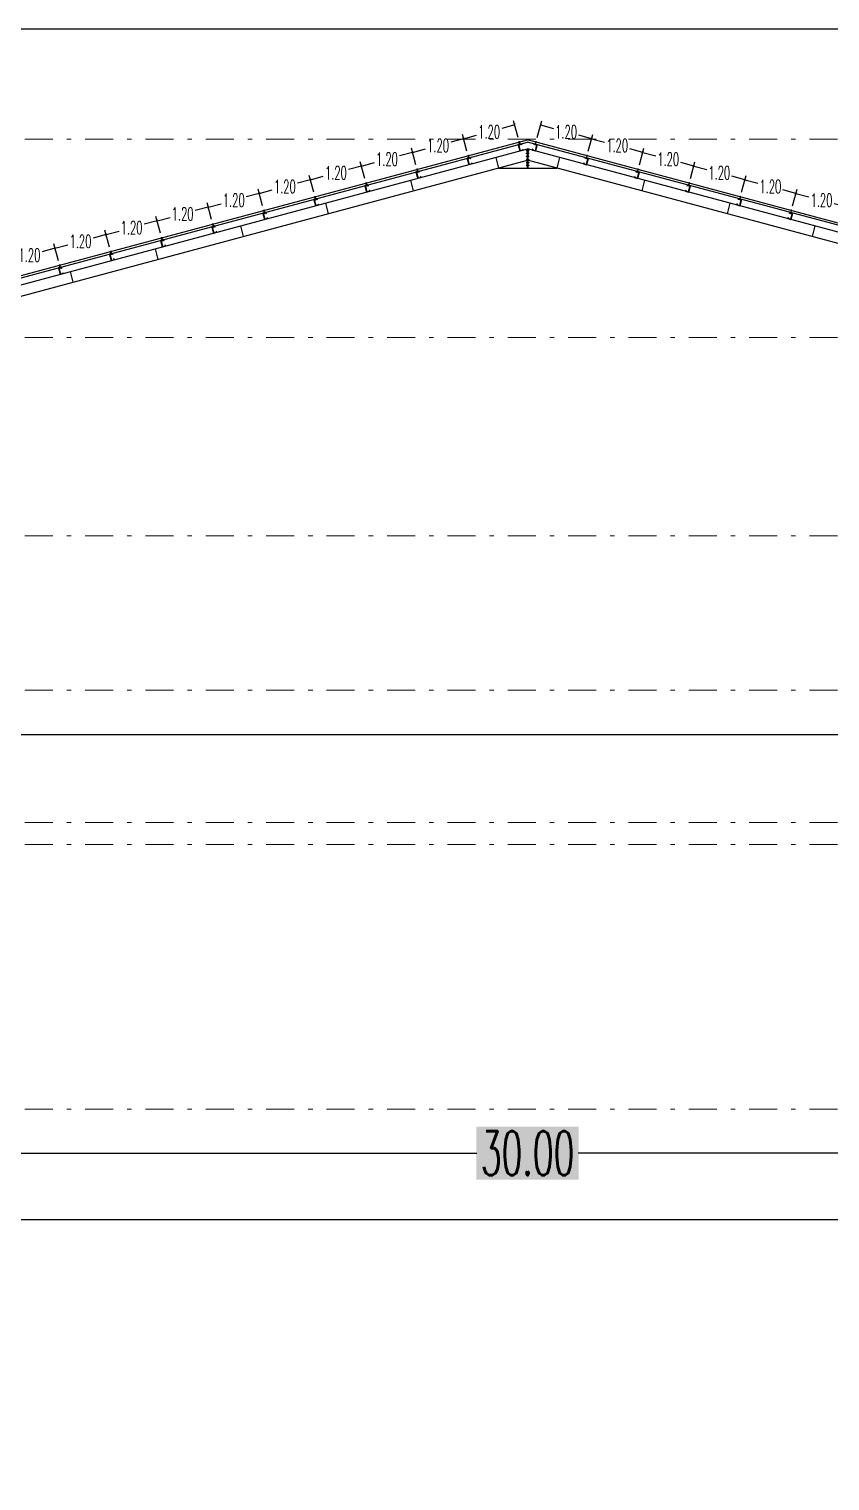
# Model space of a CAD drawing. Header units: millimetres. Extents: x 2175 to 3376, y 1504 to 1740.
# Drawn here: x 3005.94 to 3024.11, y 1648.24 to 1681.17 of the extents above; entities that cross this region are included whole.
import ezdxf

# ---------------------------------------------------------------- set-up
doc = ezdxf.new("R2010")
doc.units = ezdxf.units.MM
doc.linetypes.add('DASHDOT2', pattern=[12.7, 6.35, -3.175, 0, -3.175])
doc.linetypes.add('DASHED', pattern=[19.05, 12.7, -6.35])
for name, color, linetype in [('A', 7, 'Continuous'), ('GR', 7, 'Continuous'), ('KOP TEKS', 1, 'Continuous'), ('TEXT', 7, 'Continuous')]:
    doc.layers.add(name, color=color, linetype=linetype)
doc.layers.add('Garis Dim', color=131, linetype='DASHED', lineweight=9)
doc.layers.add('TANGGA', color=223, linetype='Continuous', lineweight=9)
doc.styles.add('-DIM2', font='simplex.shx', dxfattribs={"width": 0.55})
doc.dimstyles.new('DIMENSI POTONGAN', dxfattribs={"dimtxt": 0.3, "dimasz": 0.05, "dimexe": 0.1, "dimexo": 0.1, "dimgap": 0.05, "dimtad": 0, "dimtih": 1, "dimtoh": 1, "dimrnd": 0.0025, "dimzin": 0, "dimdsep": 46, "dimtxsty": '-DIM2', "dimblk": 'ARCHTICK', "dimcen": 0.1, "dimclrd": 1, "dimclre": 1, "dimclrt": 2, "dimadec": 0, "dimazin": 0, "dimtfac": 1, "dimtofl": 0, "dimtmove": 0, "dimatfit": 3, "dimldrblk": 'ARCHTICK', "dimfxl": 0.18, "dimtolj": 1, "dimtzin": 0, "dimarcsym": 0})
doc.dimstyles.new('DIMENSI WARNA 2.1', dxfattribs={"dimtxt": 1, "dimasz": 0.5, "dimexe": 0.1, "dimexo": 0.1, "dimgap": 0.05, "dimtad": 0, "dimtih": 1, "dimtoh": 1, "dimrnd": 0.0025, "dimzin": 0, "dimdsep": 46, "dimtxsty": '-DIM2', "dimblk": 'ARCHTICK', "dimcen": 0.1, "dimclrd": 1, "dimclre": 1, "dimclrt": 256, "dimadec": 0, "dimazin": 0, "dimtfac": 1, "dimtofl": 0, "dimtmove": 0, "dimatfit": 3, "dimldrblk": 'ARCHTICK', "dimfxl": 0.18, "dimtfill": 2, "dimtfillclr": 256, "dimtolj": 1, "dimtzin": 0, "dimarcsym": 0})

# ---------------------------------------------------------------- blocks, each defined once
blk = doc.blocks.new('_ArchTick')
at = {"color": 0, "linetype": 'ByBlock', "const_width": 0.15}
blk.add_lwpolyline([(-0.5, -0.5), (0.5, 0.5)], dxfattribs=at)
blk = doc.blocks.new('*D956')
at = {"layer": 'Defpoints', "color": 0, "transparency": 16777216}
for p in [(3002.251, 1656.675), (3032.251, 1656.675), (3032.251, 1655.675)]:
    blk.add_point(p, dxfattribs=at)
at = {"layer": 'GR', "color": 1, "lineweight": -2, "transparency": 16777216}
for p, q in [((3002.251, 1656.575), (3002.251, 1655.575)), ((3032.251, 1656.575), (3032.251, 1655.575)), ((3002.251, 1655.675), (3016.101, 1655.675)), ((3032.251, 1655.675), (3018.401, 1655.675))]:
    blk.add_line(p, q, dxfattribs=at)
at = {"layer": 'GR', "color": 1, "lineweight": -2, "transparency": 16777216, "xscale": 0.5, "yscale": 0.5, "zscale": 0.5, "rotation": 180}
blk.add_blockref('_ArchTick', (3002.251, 1655.675), dxfattribs=at)
at = {"layer": 'GR', "color": 1, "lineweight": -2, "transparency": 16777216, "xscale": 0.5, "yscale": 0.5, "zscale": 0.5}
blk.add_blockref('_ArchTick', (3032.251, 1655.675), dxfattribs=at)
at = {"layer": 'GR', "color": 240, "transparency": 16777216, "insert": (3017.251, 1655.675), "char_height": 1, "attachment_point": 5, "style": '-DIM2', "bg_fill": 1, "box_fill_scale": 1.1, "bg_fill_color": 256, "bg_fill_true_color": 16180224, "bg_fill_transparency": 0}
blk.add_mtext('\\A1;30.00', dxfattribs=at)
blk = doc.blocks.new('*D1263')
at = {"layer": 'Defpoints', "color": 0, "transparency": 16777216}
for p in [(3017.443, 1678.616), (3018.704, 1678.685), (3018.602, 1678.306)]:
    blk.add_point(p, dxfattribs=at)
at = {"layer": 'TANGGA', "color": 1, "lineweight": -2, "transparency": 16777216}
for p, q in [((3017.469, 1678.713), (3017.57, 1679.092)), ((3017.544, 1678.996), (3017.838, 1678.917)), ((3018.704, 1678.685), (3018.41, 1678.764)), ((3018.628, 1678.402), (3018.729, 1678.782))]:
    blk.add_line(p, q, dxfattribs=at)
at = {"layer": 'TANGGA', "color": 1, "lineweight": -2, "transparency": 16777216, "xscale": 0.05, "yscale": 0.05, "zscale": 0.05}
for p, rotation in [((3017.544, 1678.996), 164.9999999999756), ((3018.704, 1678.685), 344.9999999999756)]:
    blk.add_blockref('_ArchTick', p, dxfattribs=dict(at, rotation=rotation))
at = {"layer": 'TANGGA', "color": 2, "transparency": 16777216, "insert": (3018.124, 1678.84), "char_height": 0.3, "attachment_point": 5, "style": '-DIM2'}
blk.add_mtext('\\A1;1.20', dxfattribs=at)
blk = doc.blocks.new('*D959')
at = {"layer": 'Defpoints', "color": 0, "transparency": 16777216}
for p in [(3019.863, 1678.375), (3018.602, 1678.306), (3019.761, 1677.995)]:
    blk.add_point(p, dxfattribs=at)
at = {"layer": 'TANGGA', "color": 1, "lineweight": -2, "transparency": 16777216}
for p, q in [((3018.628, 1678.402), (3018.729, 1678.782)), ((3018.704, 1678.685), (3018.997, 1678.606)), ((3019.863, 1678.375), (3019.569, 1678.453)), ((3019.787, 1678.092), (3019.889, 1678.471))]:
    blk.add_line(p, q, dxfattribs=at)
at = {"layer": 'TANGGA', "color": 1, "lineweight": -2, "transparency": 16777216, "xscale": 0.05, "yscale": 0.05, "zscale": 0.05}
for p, rotation in [((3018.704, 1678.685), 164.9999999999965), ((3019.863, 1678.375), 344.9999999999965)]:
    blk.add_blockref('_ArchTick', p, dxfattribs=dict(at, rotation=rotation))
at = {"layer": 'TANGGA', "color": 2, "transparency": 16777216, "insert": (3019.283, 1678.53), "char_height": 0.3, "attachment_point": 5, "style": '-DIM2'}
blk.add_mtext('\\A1;1.20', dxfattribs=at)
blk = doc.blocks.new('*D960')
at = {"layer": 'Defpoints', "color": 0, "transparency": 16777216}
for p in [(3021.022, 1678.064), (3019.761, 1677.995), (3020.92, 1677.684)]:
    blk.add_point(p, dxfattribs=at)
at = {"layer": 'TANGGA', "color": 1, "lineweight": -2, "transparency": 16777216}
for p, q in [((3019.787, 1678.092), (3019.889, 1678.471)), ((3019.863, 1678.375), (3020.157, 1678.296)), ((3021.022, 1678.064), (3020.728, 1678.143)), ((3020.946, 1677.781), (3021.048, 1678.161))]:
    blk.add_line(p, q, dxfattribs=at)
at = {"layer": 'TANGGA', "color": 1, "lineweight": -2, "transparency": 16777216, "xscale": 0.05, "yscale": 0.05, "zscale": 0.05}
for p, rotation in [((3019.863, 1678.375), 164.9999999999965), ((3021.022, 1678.064), 344.9999999999965)]:
    blk.add_blockref('_ArchTick', p, dxfattribs=dict(at, rotation=rotation))
at = {"layer": 'TANGGA', "color": 2, "transparency": 16777216, "insert": (3020.442, 1678.219), "char_height": 0.3, "attachment_point": 5, "style": '-DIM2'}
blk.add_mtext('\\A1;1.20', dxfattribs=at)
blk = doc.blocks.new('*D961')
at = {"layer": 'Defpoints', "color": 0, "transparency": 16777216}
for p in [(3022.181, 1677.753), (3020.92, 1677.684), (3022.079, 1677.374)]:
    blk.add_point(p, dxfattribs=at)
at = {"layer": 'TANGGA', "color": 1, "lineweight": -2, "transparency": 16777216}
for p, q in [((3020.946, 1677.781), (3021.048, 1678.161)), ((3021.022, 1678.064), (3021.316, 1677.985)), ((3022.181, 1677.753), (3021.887, 1677.832)), ((3022.105, 1677.47), (3022.207, 1677.85))]:
    blk.add_line(p, q, dxfattribs=at)
at = {"layer": 'TANGGA', "color": 1, "lineweight": -2, "transparency": 16777216, "xscale": 0.05, "yscale": 0.05, "zscale": 0.05}
for p, rotation in [((3021.022, 1678.064), 164.9999999999756), ((3022.181, 1677.753), 344.9999999999756)]:
    blk.add_blockref('_ArchTick', p, dxfattribs=dict(at, rotation=rotation))
at = {"layer": 'TANGGA', "color": 2, "transparency": 16777216, "insert": (3021.601, 1677.909), "char_height": 0.3, "attachment_point": 5, "style": '-DIM2'}
blk.add_mtext('\\A1;1.20', dxfattribs=at)
blk = doc.blocks.new('*D962')
at = {"layer": 'Defpoints', "color": 0, "transparency": 16777216}
for p in [(3022.079, 1677.374), (3023.34, 1677.443), (3023.238, 1677.063)]:
    blk.add_point(p, dxfattribs=at)
at = {"layer": 'TANGGA', "color": 1, "lineweight": -2, "transparency": 16777216}
for p, q in [((3022.105, 1677.47), (3022.207, 1677.85)), ((3022.181, 1677.753), (3022.475, 1677.675)), ((3023.34, 1677.443), (3023.046, 1677.522)), ((3023.264, 1677.16), (3023.366, 1677.539))]:
    blk.add_line(p, q, dxfattribs=at)
at = {"layer": 'TANGGA', "color": 1, "lineweight": -2, "transparency": 16777216, "xscale": 0.05, "yscale": 0.05, "zscale": 0.05}
for p, rotation in [((3022.181, 1677.753), 164.9999999999965), ((3023.34, 1677.443), 344.9999999999965)]:
    blk.add_blockref('_ArchTick', p, dxfattribs=dict(at, rotation=rotation))
at = {"layer": 'TANGGA', "color": 2, "transparency": 16777216, "insert": (3022.76, 1677.598), "char_height": 0.3, "attachment_point": 5, "style": '-DIM2'}
blk.add_mtext('\\A1;1.20', dxfattribs=at)
blk = doc.blocks.new('*D963')
at = {"layer": 'Defpoints', "color": 0, "transparency": 16777216}
for p in [(3023.238, 1677.063), (3024.499, 1677.132), (3024.397, 1676.753)]:
    blk.add_point(p, dxfattribs=at)
at = {"layer": 'TANGGA', "color": 1, "lineweight": -2, "transparency": 16777216}
for p, q in [((3023.264, 1677.16), (3023.366, 1677.539)), ((3023.34, 1677.443), (3023.634, 1677.364)), ((3024.499, 1677.132), (3024.205, 1677.211)), ((3024.423, 1676.849), (3024.525, 1677.229))]:
    blk.add_line(p, q, dxfattribs=at)
at = {"layer": 'TANGGA', "color": 1, "lineweight": -2, "transparency": 16777216, "xscale": 0.05, "yscale": 0.05, "zscale": 0.05}
for p, rotation in [((3023.34, 1677.443), 164.9999999999965), ((3024.499, 1677.132), 344.9999999999965)]:
    blk.add_blockref('_ArchTick', p, dxfattribs=dict(at, rotation=rotation))
at = {"layer": 'TANGGA', "color": 2, "transparency": 16777216, "insert": (3023.92, 1677.288), "char_height": 0.3, "attachment_point": 5, "style": '-DIM2'}
blk.add_mtext('\\A1;1.20', dxfattribs=at)
blk = doc.blocks.new('*D982')
at = {"layer": 'Defpoints', "color": 0, "transparency": 16777216}
for p in [(3015.799, 1678.685), (3017.059, 1678.616), (3015.9, 1678.306)]:
    blk.add_point(p, dxfattribs=at)
at = {"layer": 'TANGGA', "color": 1, "lineweight": -2, "transparency": 16777216}
for p, q in [((3017.034, 1678.713), (3016.932, 1679.092)), ((3015.874, 1678.402), (3015.773, 1678.782)), ((3015.799, 1678.685), (3016.092, 1678.764)), ((3016.958, 1678.996), (3016.664, 1678.917))]:
    blk.add_line(p, q, dxfattribs=at)
at = {"layer": 'TANGGA', "color": 1, "lineweight": -2, "transparency": 16777216, "xscale": 0.05, "yscale": 0.05, "zscale": 0.05}
for p, rotation in [((3016.958, 1678.996), 15.00000000002441), ((3015.799, 1678.685), 195.0000000000244)]:
    blk.add_blockref('_ArchTick', p, dxfattribs=dict(at, rotation=rotation))
at = {"layer": 'TANGGA', "color": 2, "transparency": 16777216, "insert": (3016.378, 1678.84), "char_height": 0.3, "attachment_point": 5, "style": '-DIM2'}
blk.add_mtext('\\A1;1.20', dxfattribs=at)
blk = doc.blocks.new('*D983')
at = {"layer": 'Defpoints', "color": 0, "transparency": 16777216}
for p in [(3014.639, 1678.375), (3015.9, 1678.306), (3014.741, 1677.995)]:
    blk.add_point(p, dxfattribs=at)
at = {"layer": 'TANGGA', "color": 1, "lineweight": -2, "transparency": 16777216}
for p, q in [((3015.874, 1678.402), (3015.773, 1678.782)), ((3014.715, 1678.092), (3014.614, 1678.471)), ((3014.639, 1678.375), (3014.933, 1678.453)), ((3015.799, 1678.685), (3015.505, 1678.606))]:
    blk.add_line(p, q, dxfattribs=at)
at = {"layer": 'TANGGA', "color": 1, "lineweight": -2, "transparency": 16777216, "xscale": 0.05, "yscale": 0.05, "zscale": 0.05}
for p, rotation in [((3015.799, 1678.685), 15.00000000000346), ((3014.639, 1678.375), 195.0000000000034)]:
    blk.add_blockref('_ArchTick', p, dxfattribs=dict(at, rotation=rotation))
at = {"layer": 'TANGGA', "color": 2, "transparency": 16777216, "insert": (3015.219, 1678.53), "char_height": 0.3, "attachment_point": 5, "style": '-DIM2'}
blk.add_mtext('\\A1;1.20', dxfattribs=at)
blk = doc.blocks.new('*D984')
at = {"layer": 'Defpoints', "color": 0, "transparency": 16777216}
for p in [(3013.48, 1678.064), (3014.741, 1677.995), (3013.582, 1677.684)]:
    blk.add_point(p, dxfattribs=at)
at = {"layer": 'TANGGA', "color": 1, "lineweight": -2, "transparency": 16777216}
for p, q in [((3014.639, 1678.375), (3014.346, 1678.296)), ((3014.715, 1678.092), (3014.614, 1678.471)), ((3013.556, 1677.781), (3013.454, 1678.161)), ((3013.48, 1678.064), (3013.774, 1678.143))]:
    blk.add_line(p, q, dxfattribs=at)
at = {"layer": 'TANGGA', "color": 1, "lineweight": -2, "transparency": 16777216, "xscale": 0.05, "yscale": 0.05, "zscale": 0.05}
for p, rotation in [((3014.639, 1678.375), 15.00000000000346), ((3013.48, 1678.064), 195.0000000000034)]:
    blk.add_blockref('_ArchTick', p, dxfattribs=dict(at, rotation=rotation))
at = {"layer": 'TANGGA', "color": 2, "transparency": 16777216, "insert": (3014.06, 1678.219), "char_height": 0.3, "attachment_point": 5, "style": '-DIM2'}
blk.add_mtext('\\A1;1.20', dxfattribs=at)
blk = doc.blocks.new('*D985')
at = {"layer": 'Defpoints', "color": 0, "transparency": 16777216}
for p in [(3012.321, 1677.753), (3012.423, 1677.374), (3013.582, 1677.684)]:
    blk.add_point(p, dxfattribs=at)
at = {"layer": 'TANGGA', "color": 1, "lineweight": -2, "transparency": 16777216}
for p, q in [((3013.48, 1678.064), (3013.187, 1677.985)), ((3013.556, 1677.781), (3013.454, 1678.161)), ((3012.397, 1677.47), (3012.295, 1677.85)), ((3012.321, 1677.753), (3012.615, 1677.832))]:
    blk.add_line(p, q, dxfattribs=at)
at = {"layer": 'TANGGA', "color": 1, "lineweight": -2, "transparency": 16777216, "xscale": 0.05, "yscale": 0.05, "zscale": 0.05}
for p, rotation in [((3013.48, 1678.064), 15.00000000002441), ((3012.321, 1677.753), 195.0000000000244)]:
    blk.add_blockref('_ArchTick', p, dxfattribs=dict(at, rotation=rotation))
at = {"layer": 'TANGGA', "color": 2, "transparency": 16777216, "insert": (3012.901, 1677.909), "char_height": 0.3, "attachment_point": 5, "style": '-DIM2'}
blk.add_mtext('\\A1;1.20', dxfattribs=at)
blk = doc.blocks.new('*D986')
at = {"layer": 'Defpoints', "color": 0, "transparency": 16777216}
for p in [(3011.162, 1677.443), (3012.423, 1677.374), (3011.264, 1677.063)]:
    blk.add_point(p, dxfattribs=at)
at = {"layer": 'TANGGA', "color": 1, "lineweight": -2, "transparency": 16777216}
for p, q in [((3012.321, 1677.753), (3012.027, 1677.675)), ((3012.397, 1677.47), (3012.295, 1677.85)), ((3011.238, 1677.16), (3011.136, 1677.539)), ((3011.162, 1677.443), (3011.456, 1677.522))]:
    blk.add_line(p, q, dxfattribs=at)
at = {"layer": 'TANGGA', "color": 1, "lineweight": -2, "transparency": 16777216, "xscale": 0.05, "yscale": 0.05, "zscale": 0.05}
for p, rotation in [((3012.321, 1677.753), 15.00000000000346), ((3011.162, 1677.443), 195.0000000000034)]:
    blk.add_blockref('_ArchTick', p, dxfattribs=dict(at, rotation=rotation))
at = {"layer": 'TANGGA', "color": 2, "transparency": 16777216, "insert": (3011.742, 1677.598), "char_height": 0.3, "attachment_point": 5, "style": '-DIM2'}
blk.add_mtext('\\A1;1.20', dxfattribs=at)
blk = doc.blocks.new('*D987')
at = {"layer": 'Defpoints', "color": 0, "transparency": 16777216}
for p in [(3010.003, 1677.132), (3011.264, 1677.063), (3010.105, 1676.753)]:
    blk.add_point(p, dxfattribs=at)
at = {"layer": 'TANGGA', "color": 1, "lineweight": -2, "transparency": 16777216}
for p, q in [((3011.162, 1677.443), (3010.868, 1677.364)), ((3011.238, 1677.16), (3011.136, 1677.539)), ((3010.079, 1676.849), (3009.977, 1677.229)), ((3010.003, 1677.132), (3010.297, 1677.211))]:
    blk.add_line(p, q, dxfattribs=at)
at = {"layer": 'TANGGA', "color": 1, "lineweight": -2, "transparency": 16777216, "xscale": 0.05, "yscale": 0.05, "zscale": 0.05}
for p, rotation in [((3011.162, 1677.443), 15.00000000000346), ((3010.003, 1677.132), 195.0000000000034)]:
    blk.add_blockref('_ArchTick', p, dxfattribs=dict(at, rotation=rotation))
at = {"layer": 'TANGGA', "color": 2, "transparency": 16777216, "insert": (3010.583, 1677.288), "char_height": 0.3, "attachment_point": 5, "style": '-DIM2'}
blk.add_mtext('\\A1;1.20', dxfattribs=at)
blk = doc.blocks.new('*D988')
at = {"layer": 'Defpoints', "color": 0, "transparency": 16777216}
for p in [(3008.844, 1676.822), (3010.105, 1676.753), (3008.946, 1676.442)]:
    blk.add_point(p, dxfattribs=at)
at = {"layer": 'TANGGA', "color": 1, "lineweight": -2, "transparency": 16777216}
for p, q in [((3010.003, 1677.132), (3009.709, 1677.054)), ((3010.079, 1676.849), (3009.977, 1677.229)), ((3008.92, 1676.539), (3008.818, 1676.918)), ((3008.844, 1676.822), (3009.138, 1676.9))]:
    blk.add_line(p, q, dxfattribs=at)
at = {"layer": 'TANGGA', "color": 1, "lineweight": -2, "transparency": 16777216, "xscale": 0.05, "yscale": 0.05, "zscale": 0.05}
for p, rotation in [((3010.003, 1677.132), 15.00000000000346), ((3008.844, 1676.822), 195.0000000000034)]:
    blk.add_blockref('_ArchTick', p, dxfattribs=dict(at, rotation=rotation))
at = {"layer": 'TANGGA', "color": 2, "transparency": 16777216, "insert": (3009.423, 1676.977), "char_height": 0.3, "attachment_point": 5, "style": '-DIM2'}
blk.add_mtext('\\A1;1.20', dxfattribs=at)
blk = doc.blocks.new('*D989')
at = {"layer": 'Defpoints', "color": 0, "transparency": 16777216}
for p in [(3007.685, 1676.511), (3008.946, 1676.442), (3007.787, 1676.132)]:
    blk.add_point(p, dxfattribs=at)
at = {"layer": 'TANGGA', "color": 1, "lineweight": -2, "transparency": 16777216}
for p, q in [((3008.844, 1676.822), (3008.55, 1676.743)), ((3008.92, 1676.539), (3008.818, 1676.918)), ((3007.761, 1676.228), (3007.659, 1676.608)), ((3007.685, 1676.511), (3007.979, 1676.59))]:
    blk.add_line(p, q, dxfattribs=at)
at = {"layer": 'TANGGA', "color": 1, "lineweight": -2, "transparency": 16777216, "xscale": 0.05, "yscale": 0.05, "zscale": 0.05}
for p, rotation in [((3008.844, 1676.822), 15.00000000002441), ((3007.685, 1676.511), 195.0000000000244)]:
    blk.add_blockref('_ArchTick', p, dxfattribs=dict(at, rotation=rotation))
at = {"layer": 'TANGGA', "color": 2, "transparency": 16777216, "insert": (3008.264, 1676.666), "char_height": 0.3, "attachment_point": 5, "style": '-DIM2'}
blk.add_mtext('\\A1;1.20', dxfattribs=at)
blk = doc.blocks.new('*D990')
at = {"layer": 'Defpoints', "color": 0, "transparency": 16777216}
for p in [(3006.526, 1676.201), (3007.787, 1676.132), (3006.627, 1675.821)]:
    blk.add_point(p, dxfattribs=at)
at = {"layer": 'TANGGA', "color": 1, "lineweight": -2, "transparency": 16777216}
for p, q in [((3007.685, 1676.511), (3007.391, 1676.432)), ((3007.761, 1676.228), (3007.659, 1676.608)), ((3006.602, 1675.918), (3006.5, 1676.297)), ((3006.526, 1676.201), (3006.82, 1676.279))]:
    blk.add_line(p, q, dxfattribs=at)
at = {"layer": 'TANGGA', "color": 1, "lineweight": -2, "transparency": 16777216, "xscale": 0.05, "yscale": 0.05, "zscale": 0.05}
for p, rotation in [((3007.685, 1676.511), 15.00000000000346), ((3006.526, 1676.201), 195.0000000000034)]:
    blk.add_blockref('_ArchTick', p, dxfattribs=dict(at, rotation=rotation))
at = {"layer": 'TANGGA', "color": 2, "transparency": 16777216, "insert": (3007.105, 1676.356), "char_height": 0.3, "attachment_point": 5, "style": '-DIM2'}
blk.add_mtext('\\A1;1.20', dxfattribs=at)
blk = doc.blocks.new('*D991')
at = {"layer": 'Defpoints', "color": 0, "transparency": 16777216}
for p in [(3005.367, 1675.89), (3006.627, 1675.821), (3005.468, 1675.51)]:
    blk.add_point(p, dxfattribs=at)
at = {"layer": 'TANGGA', "color": 1, "lineweight": -2, "transparency": 16777216}
for p, q in [((3006.526, 1676.201), (3006.232, 1676.122)), ((3006.602, 1675.918), (3006.5, 1676.297)), ((3005.442, 1675.607), (3005.341, 1675.987)), ((3005.367, 1675.89), (3005.66, 1675.969))]:
    blk.add_line(p, q, dxfattribs=at)
at = {"layer": 'TANGGA', "color": 1, "lineweight": -2, "transparency": 16777216, "xscale": 0.05, "yscale": 0.05, "zscale": 0.05}
for p, rotation in [((3006.526, 1676.201), 15.00000000000346), ((3005.367, 1675.89), 195.0000000000034)]:
    blk.add_blockref('_ArchTick', p, dxfattribs=dict(at, rotation=rotation))
at = {"layer": 'TANGGA', "color": 2, "transparency": 16777216, "insert": (3005.946, 1676.045), "char_height": 0.3, "attachment_point": 5, "style": '-DIM2'}
blk.add_mtext('\\A1;1.20', dxfattribs=at)
blk = doc.blocks.new('*D958')
at = {"layer": 'Defpoints', "color": 0, "transparency": 16777216}
for p in [(3002.251, 1655.675), (3062.251, 1655.675), (3062.251, 1654.175)]:
    blk.add_point(p, dxfattribs=at)
at = {"layer": 'GR', "color": 1, "lineweight": -2, "transparency": 16777216}
for p, q in [((3002.251, 1655.575), (3002.251, 1654.075)), ((3062.251, 1655.575), (3062.251, 1654.075)), ((3002.251, 1654.175), (3031.101, 1654.175)), ((3062.251, 1654.175), (3033.401, 1654.175))]:
    blk.add_line(p, q, dxfattribs=at)
at = {"layer": 'GR', "color": 1, "lineweight": -2, "transparency": 16777216, "xscale": 0.5, "yscale": 0.5, "zscale": 0.5, "rotation": 180}
blk.add_blockref('_ArchTick', (3002.251, 1654.175), dxfattribs=at)
at = {"layer": 'GR', "color": 1, "lineweight": -2, "transparency": 16777216, "xscale": 0.5, "yscale": 0.5, "zscale": 0.5}
blk.add_blockref('_ArchTick', (3062.251, 1654.175), dxfattribs=at)
at = {"layer": 'GR', "color": 240, "transparency": 16777216, "insert": (3032.251, 1654.175), "char_height": 1, "attachment_point": 5, "style": '-DIM2', "bg_fill": 1, "box_fill_scale": 1.1, "bg_fill_color": 256, "bg_fill_true_color": 16180224, "bg_fill_transparency": 0}
blk.add_mtext('\\A1;60.00', dxfattribs=at)

msp = doc.modelspace()

# ---------------------------------------------------------------- linework, layer by layer
for p, q in [((3017.036, 1678.551), (3017.066, 1678.441)), ((3017.036, 1678.551), (3017.066, 1678.441)), ((3017.036, 1678.551), (3017.066, 1678.441)), ((3017.036, 1678.551), (3017.066, 1678.441)), ((3017.036, 1678.551), (3017.075, 1678.406)), ((3017.039, 1678.54), (3017.045, 1678.542)), ((3017.039, 1678.541), (3017.075, 1678.406)), ((3017.039, 1678.541), (3017.075, 1678.406)), ((3017.039, 1678.541), (3017.075, 1678.406)), ((3017.042, 1678.552), (3017.081, 1678.408)), ((3017.046, 1678.549), (3017.103, 1678.564)), ((3017.046, 1678.549), (3017.083, 1678.411)), ((3017.083, 1678.411), (3017.14, 1678.426)), ((3017.103, 1678.564), (3017.109, 1678.543)), ((3017.105, 1678.569), (3017.112, 1678.544)), ((3017.109, 1678.543), (3017.112, 1678.544)), ((3017.134, 1678.447), (3017.137, 1678.448)), ((3017.134, 1678.447), (3017.14, 1678.426)), ((3017.137, 1678.448), (3017.144, 1678.424)), ((3017.242, 1678.452), (3017.242, 1678.017)), ((3017.251, 1678.454), (3017.251, 1678.017)), ((3017.259, 1678.452), (3017.259, 1678.017)), ((3017.365, 1678.448), (3017.359, 1678.424)), ((3017.368, 1678.447), (3017.362, 1678.426)), ((3017.419, 1678.411), (3017.362, 1678.426)), ((3017.368, 1678.447), (3017.365, 1678.448)), ((3017.397, 1678.569), (3017.391, 1678.544)), ((3017.393, 1678.543), (3017.391, 1678.544)), ((3017.399, 1678.564), (3017.393, 1678.543)), ((3017.456, 1678.549), (3017.399, 1678.564)), ((3017.456, 1678.549), (3017.419, 1678.411)), ((3017.46, 1678.552), (3017.421, 1678.408)), ((3017.466, 1678.551), (3017.427, 1678.406)), ((3017.463, 1678.541), (3017.427, 1678.406)), ((3017.463, 1678.541), (3017.427, 1678.406)), ((3017.463, 1678.541), (3017.427, 1678.406)), ((3017.466, 1678.551), (3017.437, 1678.441)), ((3017.466, 1678.551), (3017.437, 1678.441)), ((3017.466, 1678.551), (3017.437, 1678.441)), ((3017.466, 1678.551), (3017.437, 1678.441)), ((3017.463, 1678.54), (3017.457, 1678.542)), ((3015.877, 1678.24), (3015.907, 1678.13)), ((3015.877, 1678.24), (3015.907, 1678.13)), ((3015.877, 1678.24), (3015.907, 1678.13)), ((3015.877, 1678.24), (3015.907, 1678.13)), ((3015.877, 1678.24), (3015.916, 1678.095)), ((3015.88, 1678.23), (3015.886, 1678.231)), ((3015.88, 1678.231), (3015.916, 1678.095)), ((3015.88, 1678.231), (3015.916, 1678.095)), ((3015.88, 1678.231), (3015.916, 1678.095)), ((3015.883, 1678.242), (3015.922, 1678.097)), ((3015.887, 1678.239), (3015.944, 1678.254)), ((3015.887, 1678.239), (3015.924, 1678.101)), ((3015.924, 1678.101), (3015.981, 1678.116)), ((3015.944, 1678.254), (3015.95, 1678.232)), ((3015.946, 1678.258), (3015.953, 1678.233)), ((3015.95, 1678.232), (3015.953, 1678.233)), ((3015.975, 1678.137), (3015.978, 1678.138)), ((3015.975, 1678.137), (3015.981, 1678.116)), ((3015.978, 1678.138), (3015.984, 1678.114)), ((3016.529, 1678.26), (3016.589, 1678.017)), ((3017.974, 1678.26), (3017.913, 1678.017)), ((3018.524, 1678.138), (3018.518, 1678.114)), ((3018.527, 1678.137), (3018.521, 1678.116)), ((3018.578, 1678.101), (3018.521, 1678.116)), ((3018.527, 1678.137), (3018.524, 1678.138)), ((3018.556, 1678.258), (3018.55, 1678.233)), ((3018.553, 1678.232), (3018.55, 1678.233)), ((3018.558, 1678.254), (3018.553, 1678.232)), ((3018.615, 1678.239), (3018.558, 1678.254)), ((3018.615, 1678.239), (3018.578, 1678.101)), ((3018.619, 1678.242), (3018.581, 1678.097)), ((3018.625, 1678.24), (3018.586, 1678.095)), ((3018.623, 1678.231), (3018.586, 1678.095)), ((3018.623, 1678.231), (3018.586, 1678.095)), ((3018.623, 1678.231), (3018.586, 1678.095)), ((3018.625, 1678.24), (3018.596, 1678.13)), ((3018.625, 1678.24), (3018.596, 1678.13)), ((3018.625, 1678.24), (3018.596, 1678.13)), ((3018.625, 1678.24), (3018.596, 1678.13)), ((3018.622, 1678.23), (3018.616, 1678.231)), ((3014.597, 1677.742), (3014.657, 1677.499)), ((3014.718, 1677.93), (3014.747, 1677.82)), ((3014.718, 1677.93), (3014.747, 1677.82)), ((3014.718, 1677.93), (3014.747, 1677.82)), ((3014.718, 1677.93), (3014.747, 1677.82)), ((3014.718, 1677.93), (3014.757, 1677.785)), ((3014.721, 1677.919), (3014.727, 1677.921)), ((3014.721, 1677.92), (3014.757, 1677.785)), ((3014.721, 1677.92), (3014.757, 1677.785)), ((3014.721, 1677.92), (3014.757, 1677.785)), ((3014.724, 1677.931), (3014.763, 1677.786)), ((3014.728, 1677.928), (3014.785, 1677.943)), ((3014.728, 1677.928), (3014.765, 1677.79)), ((3014.765, 1677.79), (3014.822, 1677.805)), ((3014.785, 1677.943), (3014.79, 1677.922)), ((3014.787, 1677.948), (3014.793, 1677.923)), ((3014.79, 1677.922), (3014.793, 1677.923)), ((3014.816, 1677.826), (3014.819, 1677.827)), ((3014.816, 1677.826), (3014.822, 1677.805)), ((3014.819, 1677.827), (3014.825, 1677.803)), ((3019.683, 1677.827), (3019.677, 1677.803)), ((3019.686, 1677.826), (3019.68, 1677.805)), ((3019.738, 1677.79), (3019.68, 1677.805)), ((3019.686, 1677.826), (3019.683, 1677.827)), ((3019.715, 1677.948), (3019.709, 1677.923)), ((3019.712, 1677.922), (3019.709, 1677.923)), ((3019.717, 1677.943), (3019.712, 1677.922)), ((3019.774, 1677.928), (3019.717, 1677.943)), ((3019.774, 1677.928), (3019.738, 1677.79)), ((3019.778, 1677.931), (3019.74, 1677.786)), ((3019.784, 1677.93), (3019.745, 1677.785)), ((3019.782, 1677.92), (3019.745, 1677.785)), ((3019.782, 1677.92), (3019.745, 1677.785)), ((3019.782, 1677.92), (3019.745, 1677.785)), ((3019.784, 1677.93), (3019.755, 1677.82)), ((3019.784, 1677.93), (3019.755, 1677.82)), ((3019.784, 1677.93), (3019.755, 1677.82)), ((3019.784, 1677.93), (3019.755, 1677.82)), ((3019.781, 1677.919), (3019.776, 1677.921)), ((3019.905, 1677.742), (3019.845, 1677.499)), ((3013.559, 1677.619), (3013.588, 1677.509)), ((3013.559, 1677.619), (3013.588, 1677.509)), ((3013.559, 1677.619), (3013.588, 1677.509)), ((3013.559, 1677.619), (3013.588, 1677.509)), ((3013.559, 1677.619), (3013.598, 1677.474)), ((3013.561, 1677.61), (3013.598, 1677.474)), ((3013.561, 1677.61), (3013.598, 1677.474)), ((3013.561, 1677.61), (3013.598, 1677.474)), ((3013.562, 1677.608), (3013.568, 1677.61)), ((3013.565, 1677.621), (3013.603, 1677.476)), ((3013.569, 1677.617), (3013.626, 1677.632)), ((3013.569, 1677.617), (3013.606, 1677.479)), ((3013.606, 1677.479), (3013.663, 1677.494)), ((3013.626, 1677.632), (3013.631, 1677.611)), ((3013.628, 1677.637), (3013.634, 1677.612)), ((3013.631, 1677.611), (3013.634, 1677.612)), ((3013.657, 1677.516), (3013.66, 1677.516)), ((3013.657, 1677.516), (3013.663, 1677.494)), ((3013.66, 1677.516), (3013.666, 1677.493)), ((3020.842, 1677.516), (3020.836, 1677.493)), ((3020.845, 1677.516), (3020.84, 1677.494)), ((3020.897, 1677.479), (3020.84, 1677.494)), ((3020.845, 1677.516), (3020.842, 1677.516)), ((3020.875, 1677.637), (3020.868, 1677.612)), ((3020.871, 1677.611), (3020.868, 1677.612)), ((3020.876, 1677.632), (3020.871, 1677.611)), ((3020.934, 1677.617), (3020.876, 1677.632)), ((3020.934, 1677.617), (3020.897, 1677.479)), ((3020.938, 1677.621), (3020.899, 1677.476)), ((3020.943, 1677.619), (3020.905, 1677.474)), ((3020.941, 1677.61), (3020.905, 1677.474)), ((3020.941, 1677.61), (3020.905, 1677.474)), ((3020.941, 1677.61), (3020.905, 1677.474)), ((3020.943, 1677.619), (3020.914, 1677.509)), ((3020.943, 1677.619), (3020.914, 1677.509)), ((3020.943, 1677.619), (3020.914, 1677.509)), ((3020.943, 1677.619), (3020.914, 1677.509)), ((3020.94, 1677.608), (3020.935, 1677.61)), ((3012.4, 1677.309), (3012.429, 1677.199)), ((3012.4, 1677.309), (3012.429, 1677.199)), ((3012.4, 1677.309), (3012.429, 1677.199)), ((3012.4, 1677.309), (3012.429, 1677.199)), ((3012.4, 1677.309), (3012.438, 1677.164)), ((3012.402, 1677.299), (3012.438, 1677.164)), ((3012.402, 1677.299), (3012.438, 1677.164)), ((3012.402, 1677.299), (3012.438, 1677.164)), ((3012.403, 1677.298), (3012.408, 1677.299)), ((3012.406, 1677.31), (3012.444, 1677.165)), ((3012.41, 1677.307), (3012.467, 1677.322)), ((3012.41, 1677.307), (3012.446, 1677.169)), ((3012.446, 1677.169), (3012.503, 1677.184)), ((3012.467, 1677.322), (3012.472, 1677.301)), ((3012.468, 1677.326), (3012.475, 1677.301)), ((3012.472, 1677.301), (3012.475, 1677.301)), ((3012.498, 1677.205), (3012.501, 1677.206)), ((3012.498, 1677.205), (3012.503, 1677.184)), ((3012.501, 1677.206), (3012.507, 1677.182)), ((3012.665, 1677.224), (3012.725, 1676.982)), ((3021.837, 1677.224), (3021.777, 1676.982)), ((3022.001, 1677.206), (3021.995, 1677.182)), ((3022.004, 1677.205), (3021.999, 1677.184)), ((3022.056, 1677.169), (3021.999, 1677.184)), ((3022.004, 1677.205), (3022.001, 1677.206)), ((3022.034, 1677.326), (3022.027, 1677.301)), ((3022.03, 1677.301), (3022.027, 1677.301)), ((3022.036, 1677.322), (3022.03, 1677.301)), ((3022.093, 1677.307), (3022.036, 1677.322)), ((3022.093, 1677.307), (3022.056, 1677.169)), ((3022.097, 1677.31), (3022.058, 1677.165)), ((3022.102, 1677.309), (3022.064, 1677.164)), ((3022.1, 1677.299), (3022.064, 1677.164)), ((3022.1, 1677.299), (3022.064, 1677.164)), ((3022.1, 1677.299), (3022.064, 1677.164)), ((3022.102, 1677.309), (3022.073, 1677.199)), ((3022.102, 1677.309), (3022.073, 1677.199)), ((3022.102, 1677.309), (3022.073, 1677.199)), ((3022.102, 1677.309), (3022.073, 1677.199)), ((3022.1, 1677.298), (3022.094, 1677.299)), ((3011.241, 1676.998), (3011.27, 1676.888)), ((3011.241, 1676.998), (3011.27, 1676.888)), ((3011.241, 1676.998), (3011.27, 1676.888)), ((3011.241, 1676.998), (3011.27, 1676.888)), ((3011.241, 1676.998), (3011.279, 1676.853)), ((3011.243, 1676.988), (3011.279, 1676.853)), ((3011.243, 1676.988), (3011.279, 1676.853)), ((3011.243, 1676.988), (3011.279, 1676.853)), ((3011.244, 1676.987), (3011.249, 1676.989)), ((3011.246, 1677), (3011.285, 1676.855)), ((3011.25, 1676.996), (3011.307, 1677.011)), ((3011.25, 1676.996), (3011.287, 1676.858)), ((3011.287, 1676.858), (3011.344, 1676.873)), ((3011.307, 1677.011), (3011.313, 1676.99)), ((3011.309, 1677.016), (3011.316, 1676.991)), ((3011.313, 1676.99), (3011.316, 1676.991)), ((3011.339, 1676.895), (3011.342, 1676.895)), ((3011.339, 1676.895), (3011.344, 1676.873)), ((3011.342, 1676.895), (3011.348, 1676.871)), ((3023.161, 1676.895), (3023.154, 1676.871)), ((3023.163, 1676.895), (3023.158, 1676.873)), ((3023.215, 1676.858), (3023.158, 1676.873)), ((3023.163, 1676.895), (3023.161, 1676.895)), ((3023.193, 1677.016), (3023.186, 1676.991)), ((3023.189, 1676.99), (3023.186, 1676.991)), ((3023.195, 1677.011), (3023.189, 1676.99)), ((3023.252, 1676.996), (3023.195, 1677.011)), ((3023.252, 1676.996), (3023.215, 1676.858)), ((3023.256, 1677), (3023.217, 1676.855)), ((3023.262, 1676.998), (3023.223, 1676.853)), ((3023.259, 1676.988), (3023.223, 1676.853)), ((3023.259, 1676.988), (3023.223, 1676.853)), ((3023.259, 1676.988), (3023.223, 1676.853)), ((3023.262, 1676.998), (3023.232, 1676.888)), ((3023.262, 1676.998), (3023.232, 1676.888)), ((3023.262, 1676.998), (3023.232, 1676.888)), ((3023.262, 1676.998), (3023.232, 1676.888)), ((3023.259, 1676.987), (3023.253, 1676.989)), ((3008.932, 1676.375), (3008.989, 1676.39)), ((3008.989, 1676.39), (3008.995, 1676.369)), ((3008.991, 1676.395), (3008.998, 1676.37)), ((3010.082, 1676.687), (3010.111, 1676.577)), ((3010.082, 1676.687), (3010.111, 1676.577)), ((3010.082, 1676.687), (3010.111, 1676.577)), ((3010.082, 1676.687), (3010.111, 1676.577)), ((3010.082, 1676.687), (3010.12, 1676.543)), ((3010.084, 1676.677), (3010.09, 1676.678)), ((3010.084, 1676.678), (3010.12, 1676.542)), ((3010.084, 1676.678), (3010.12, 1676.542)), ((3010.084, 1676.678), (3010.12, 1676.542)), ((3010.087, 1676.689), (3010.126, 1676.544)), ((3010.091, 1676.686), (3010.148, 1676.701)), ((3010.091, 1676.686), (3010.128, 1676.548)), ((3010.128, 1676.548), (3010.185, 1676.563)), ((3010.148, 1676.701), (3010.154, 1676.679)), ((3010.15, 1676.705), (3010.157, 1676.68)), ((3010.154, 1676.679), (3010.157, 1676.68)), ((3010.18, 1676.584), (3010.182, 1676.585)), ((3010.18, 1676.584), (3010.185, 1676.563)), ((3010.182, 1676.585), (3010.189, 1676.561)), ((3010.733, 1676.707), (3010.793, 1676.464)), ((3023.769, 1676.707), (3023.709, 1676.464)), ((3007.763, 1676.066), (3007.793, 1675.956)), ((3007.763, 1676.066), (3007.793, 1675.956)), ((3007.763, 1676.066), (3007.793, 1675.956)), ((3007.763, 1676.066), (3007.793, 1675.956)), ((3007.763, 1676.066), (3007.802, 1675.921)), ((3007.766, 1676.056), (3007.772, 1676.057)), ((3007.766, 1676.057), (3007.802, 1675.921)), ((3007.766, 1676.057), (3007.802, 1675.921)), ((3007.766, 1676.057), (3007.802, 1675.921)), ((3007.769, 1676.068), (3007.808, 1675.923)), ((3007.773, 1676.065), (3007.83, 1676.08)), ((3007.773, 1676.065), (3007.81, 1675.927)), ((3007.83, 1676.08), (3007.836, 1676.058)), ((3007.832, 1676.084), (3007.839, 1676.059)), ((3007.836, 1676.058), (3007.839, 1676.059)), ((3008.801, 1676.189), (3008.862, 1675.946)), ((3008.922, 1676.377), (3008.952, 1676.267)), ((3008.922, 1676.377), (3008.952, 1676.267)), ((3008.922, 1676.377), (3008.952, 1676.267)), ((3008.922, 1676.377), (3008.952, 1676.267)), ((3008.922, 1676.377), (3008.961, 1676.232)), ((3008.925, 1676.366), (3008.931, 1676.368)), ((3008.925, 1676.367), (3008.961, 1676.232)), ((3008.925, 1676.367), (3008.961, 1676.232)), ((3008.925, 1676.367), (3008.961, 1676.232)), ((3008.928, 1676.378), (3008.967, 1676.233)), ((3008.932, 1676.375), (3008.969, 1676.237)), ((3008.969, 1676.237), (3009.026, 1676.252)), ((3008.995, 1676.369), (3008.998, 1676.37)), ((3009.02, 1676.273), (3009.023, 1676.274)), ((3009.02, 1676.273), (3009.026, 1676.252)), ((3009.023, 1676.274), (3009.03, 1676.25)), ((3006.604, 1675.756), (3006.634, 1675.646)), ((3006.604, 1675.756), (3006.634, 1675.646)), ((3006.604, 1675.756), (3006.634, 1675.646)), ((3006.604, 1675.756), (3006.634, 1675.646)), ((3006.604, 1675.756), (3006.643, 1675.611)), ((3006.607, 1675.745), (3006.613, 1675.746)), ((3006.607, 1675.746), (3006.643, 1675.611)), ((3006.607, 1675.746), (3006.643, 1675.611)), ((3006.607, 1675.746), (3006.643, 1675.611)), ((3006.61, 1675.757), (3006.649, 1675.612)), ((3006.614, 1675.754), (3006.671, 1675.769)), ((3006.614, 1675.754), (3006.651, 1675.616)), ((3006.671, 1675.769), (3006.677, 1675.748)), ((3006.673, 1675.773), (3006.68, 1675.748)), ((3006.677, 1675.748), (3006.68, 1675.748)), ((3007.81, 1675.927), (3007.867, 1675.941)), ((3007.861, 1675.963), (3007.864, 1675.964)), ((3007.861, 1675.963), (3007.867, 1675.941)), ((3007.864, 1675.964), (3007.871, 1675.94)), ((3006.651, 1675.616), (3006.708, 1675.631)), ((3006.702, 1675.652), (3006.705, 1675.653)), ((3006.702, 1675.652), (3006.708, 1675.631)), ((3006.705, 1675.653), (3006.712, 1675.629)), ((3006.869, 1675.671), (3006.93, 1675.429))]:
    msp.add_line(p, q)
for points in [[(3017.051, 1678.61), (3017.071, 1678.615), (3017.072, 1678.612), (3017.052, 1678.607)], [(3017.054, 1678.615), (3017.064, 1678.618), (3017.065, 1678.614), (3017.055, 1678.611)], [(3017.06, 1678.609), (3017.063, 1678.61), (3017.08, 1678.544), (3017.077, 1678.543)], [(3017.268, 1678.409), (3017.222, 1678.409), (3017.222, 1678.42), (3017.268, 1678.42)], [(3017.268, 1678.347), (3017.222, 1678.347), (3017.222, 1678.357), (3017.268, 1678.357)], [(3017.234, 1678.402), (3017.242, 1678.402), (3017.242, 1678.428), (3017.234, 1678.428)], [(3017.234, 1678.409), (3017.28, 1678.409), (3017.28, 1678.42), (3017.234, 1678.42)], [(3017.234, 1678.339), (3017.242, 1678.339), (3017.242, 1678.365), (3017.234, 1678.365)], [(3017.234, 1678.347), (3017.28, 1678.347), (3017.28, 1678.357), (3017.234, 1678.357)], [(3017.243, 1678.402), (3017.235, 1678.402), (3017.235, 1678.428), (3017.243, 1678.428)], [(3017.243, 1678.339), (3017.235, 1678.339), (3017.235, 1678.365), (3017.243, 1678.365)], [(3017.259, 1678.402), (3017.268, 1678.402), (3017.268, 1678.428), (3017.259, 1678.428)], [(3017.259, 1678.339), (3017.268, 1678.339), (3017.268, 1678.365), (3017.259, 1678.365)], [(3017.268, 1678.402), (3017.26, 1678.402), (3017.26, 1678.428), (3017.268, 1678.428)], [(3017.268, 1678.339), (3017.26, 1678.339), (3017.26, 1678.365), (3017.268, 1678.365)], [(3017.442, 1678.609), (3017.439, 1678.61), (3017.422, 1678.544), (3017.425, 1678.543)], [(3017.451, 1678.61), (3017.431, 1678.615), (3017.43, 1678.612), (3017.45, 1678.607)], [(3017.448, 1678.615), (3017.438, 1678.618), (3017.437, 1678.614), (3017.447, 1678.611)], [(3015.892, 1678.299), (3015.912, 1678.305), (3015.913, 1678.301), (3015.893, 1678.296)], [(3015.895, 1678.304), (3015.905, 1678.307), (3015.906, 1678.303), (3015.896, 1678.301)], [(3015.901, 1678.298), (3015.904, 1678.299), (3015.921, 1678.233), (3015.918, 1678.232)], [(3017.268, 1678.28), (3017.222, 1678.28), (3017.222, 1678.291), (3017.268, 1678.291)], [(3017.268, 1678.214), (3017.222, 1678.214), (3017.222, 1678.203), (3017.268, 1678.203)], [(3017.268, 1678.147), (3017.222, 1678.147), (3017.222, 1678.136), (3017.268, 1678.136)], [(3017.268, 1678.085), (3017.222, 1678.085), (3017.222, 1678.074), (3017.268, 1678.074)], [(3017.234, 1678.273), (3017.242, 1678.273), (3017.242, 1678.299), (3017.234, 1678.299)], [(3017.234, 1678.28), (3017.28, 1678.28), (3017.28, 1678.291), (3017.234, 1678.291)], [(3017.234, 1678.221), (3017.242, 1678.221), (3017.242, 1678.195), (3017.234, 1678.195)], [(3017.234, 1678.214), (3017.28, 1678.214), (3017.28, 1678.203), (3017.234, 1678.203)], [(3017.234, 1678.154), (3017.242, 1678.154), (3017.242, 1678.128), (3017.234, 1678.128)], [(3017.234, 1678.147), (3017.28, 1678.147), (3017.28, 1678.136), (3017.234, 1678.136)], [(3017.234, 1678.092), (3017.242, 1678.092), (3017.242, 1678.066), (3017.234, 1678.066)], [(3017.234, 1678.085), (3017.28, 1678.085), (3017.28, 1678.074), (3017.234, 1678.074)], [(3017.243, 1678.273), (3017.235, 1678.273), (3017.235, 1678.299), (3017.243, 1678.299)], [(3017.243, 1678.221), (3017.235, 1678.221), (3017.235, 1678.195), (3017.243, 1678.195)], [(3017.243, 1678.154), (3017.235, 1678.154), (3017.235, 1678.128), (3017.243, 1678.128)], [(3017.243, 1678.092), (3017.235, 1678.092), (3017.235, 1678.066), (3017.243, 1678.066)], [(3017.259, 1678.273), (3017.268, 1678.273), (3017.268, 1678.299), (3017.259, 1678.299)], [(3017.259, 1678.221), (3017.268, 1678.221), (3017.268, 1678.195), (3017.259, 1678.195)], [(3017.259, 1678.154), (3017.268, 1678.154), (3017.268, 1678.128), (3017.259, 1678.128)], [(3017.259, 1678.092), (3017.268, 1678.092), (3017.268, 1678.066), (3017.259, 1678.066)], [(3017.268, 1678.273), (3017.26, 1678.273), (3017.26, 1678.299), (3017.268, 1678.299)], [(3017.268, 1678.221), (3017.26, 1678.221), (3017.26, 1678.195), (3017.268, 1678.195)], [(3017.268, 1678.154), (3017.26, 1678.154), (3017.26, 1678.128), (3017.268, 1678.128)], [(3017.268, 1678.092), (3017.26, 1678.092), (3017.26, 1678.066), (3017.268, 1678.066)], [(3018.601, 1678.298), (3018.598, 1678.299), (3018.581, 1678.233), (3018.585, 1678.232)], [(3018.61, 1678.299), (3018.59, 1678.305), (3018.589, 1678.301), (3018.61, 1678.296)], [(3018.607, 1678.304), (3018.597, 1678.307), (3018.596, 1678.303), (3018.606, 1678.301)], [(3014.733, 1677.989), (3014.753, 1677.994), (3014.754, 1677.991), (3014.734, 1677.985)], [(3014.736, 1677.994), (3014.746, 1677.996), (3014.747, 1677.993), (3014.737, 1677.99)], [(3014.742, 1677.988), (3014.745, 1677.988), (3014.762, 1677.923), (3014.758, 1677.922)], [(3019.761, 1677.988), (3019.757, 1677.988), (3019.74, 1677.923), (3019.744, 1677.922)], [(3019.77, 1677.989), (3019.749, 1677.994), (3019.748, 1677.991), (3019.769, 1677.985)], [(3019.766, 1677.994), (3019.756, 1677.996), (3019.755, 1677.993), (3019.765, 1677.99)], [(3012.414, 1677.368), (3012.435, 1677.373), (3012.436, 1677.369), (3012.415, 1677.364)], [(3012.418, 1677.373), (3012.428, 1677.375), (3012.429, 1677.371), (3012.419, 1677.369)], [(3013.574, 1677.678), (3013.594, 1677.683), (3013.595, 1677.68), (3013.574, 1677.675)], [(3013.577, 1677.683), (3013.587, 1677.686), (3013.588, 1677.682), (3013.578, 1677.679)], [(3013.583, 1677.677), (3013.586, 1677.678), (3013.603, 1677.612), (3013.599, 1677.611)], [(3020.92, 1677.677), (3020.916, 1677.678), (3020.9, 1677.612), (3020.903, 1677.611)], [(3020.929, 1677.678), (3020.908, 1677.683), (3020.908, 1677.68), (3020.928, 1677.675)], [(3020.925, 1677.683), (3020.915, 1677.686), (3020.914, 1677.682), (3020.924, 1677.679)], [(3022.088, 1677.368), (3022.068, 1677.373), (3022.067, 1677.369), (3022.087, 1677.364)], [(3022.084, 1677.373), (3022.074, 1677.375), (3022.073, 1677.371), (3022.083, 1677.369)], [(3011.255, 1677.057), (3011.276, 1677.062), (3011.276, 1677.059), (3011.256, 1677.054)], [(3011.259, 1677.062), (3011.269, 1677.065), (3011.27, 1677.061), (3011.26, 1677.058)], [(3011.264, 1677.056), (3011.268, 1677.057), (3011.284, 1676.991), (3011.281, 1676.99)], [(3012.423, 1677.366), (3012.427, 1677.367), (3012.443, 1677.301), (3012.44, 1677.301)], [(3022.079, 1677.366), (3022.076, 1677.367), (3022.059, 1677.301), (3022.062, 1677.301)], [(3023.238, 1677.056), (3023.235, 1677.057), (3023.218, 1676.991), (3023.221, 1676.99)], [(3023.247, 1677.057), (3023.227, 1677.062), (3023.226, 1677.059), (3023.246, 1677.054)], [(3023.243, 1677.062), (3023.233, 1677.065), (3023.232, 1677.061), (3023.242, 1677.058)], [(3010.096, 1676.747), (3010.116, 1676.752), (3010.117, 1676.748), (3010.097, 1676.743)], [(3010.1, 1676.751), (3010.11, 1676.754), (3010.111, 1676.75), (3010.101, 1676.748)], [(3010.105, 1676.745), (3010.108, 1676.746), (3010.125, 1676.68), (3010.122, 1676.679)], [(3008.937, 1676.436), (3008.957, 1676.441), (3008.958, 1676.438), (3008.938, 1676.433)], [(3008.941, 1676.441), (3008.951, 1676.443), (3008.952, 1676.44), (3008.942, 1676.437)], [(3008.946, 1676.435), (3008.949, 1676.435), (3008.966, 1676.37), (3008.963, 1676.369)], [(3007.778, 1676.125), (3007.798, 1676.131), (3007.799, 1676.127), (3007.779, 1676.122)], [(3007.781, 1676.13), (3007.792, 1676.133), (3007.792, 1676.129), (3007.782, 1676.127)], [(3007.787, 1676.124), (3007.79, 1676.125), (3007.807, 1676.059), (3007.804, 1676.058)], [(3006.619, 1675.815), (3006.639, 1675.82), (3006.64, 1675.817), (3006.62, 1675.811)], [(3006.622, 1675.82), (3006.632, 1675.822), (3006.633, 1675.819), (3006.623, 1675.816)], [(3006.628, 1675.813), (3006.631, 1675.814), (3006.648, 1675.749), (3006.645, 1675.748)]]:
    msp.add_lwpolyline(points, close=True)
for points in [[(3017.077, 1678.543), (3017.08, 1678.537), (3017.08, 1678.544)], [(3017.425, 1678.543), (3017.422, 1678.537), (3017.422, 1678.544)], [(3015.918, 1678.232), (3015.921, 1678.227), (3015.921, 1678.233)], [(3018.585, 1678.232), (3018.581, 1678.227), (3018.581, 1678.233)], [(3014.758, 1677.922), (3014.762, 1677.916), (3014.762, 1677.923)], [(3019.744, 1677.922), (3019.74, 1677.916), (3019.74, 1677.923)], [(3013.599, 1677.611), (3013.603, 1677.606), (3013.603, 1677.612)], [(3020.903, 1677.611), (3020.899, 1677.606), (3020.9, 1677.612)], [(3012.44, 1677.301), (3012.444, 1677.295), (3012.443, 1677.301)], [(3022.062, 1677.301), (3022.059, 1677.295), (3022.059, 1677.301)], [(3011.281, 1676.99), (3011.285, 1676.984), (3011.284, 1676.991)], [(3023.221, 1676.99), (3023.218, 1676.984), (3023.218, 1676.991)], [(3010.122, 1676.679), (3010.125, 1676.674), (3010.125, 1676.68)], [(3007.804, 1676.058), (3007.807, 1676.053), (3007.807, 1676.059)], [(3008.963, 1676.369), (3008.966, 1676.363), (3008.966, 1676.37)], [(3006.645, 1675.748), (3006.648, 1675.742), (3006.648, 1675.749)]]:
    msp.add_lwpolyline(points)
at = {"layer": 'A'}
for p in [(3017.243, 1678.409), (3017.259, 1678.409), (3017.243, 1678.347), (3017.243, 1678.28), (3017.243, 1678.214), (3017.243, 1678.147), (3017.243, 1678.085), (3017.259, 1678.347), (3017.259, 1678.28), (3017.259, 1678.214), (3017.259, 1678.147), (3017.259, 1678.085)]:
    msp.add_point(p, dxfattribs=at)
at = {"layer": 'Garis Dim', "linetype": 'DASHDOT2', "ltscale": 0.1}
for p, q in [((2996.251, 1678.675), (3070.751, 1678.675)), ((2996.251, 1674.175), (3070.751, 1674.175)), ((2996.251, 1669.675), (3070.751, 1669.675)), ((2996.251, 1666.175), (3070.751, 1666.175)), ((2996.251, 1663.175), (3070.756, 1663.175)), ((2996.251, 1662.675), (3070.756, 1662.675)), ((2996.251, 1656.675), (3070.751, 1656.675))]:
    msp.add_line(p, q, dxfattribs=at)
at = {"layer": 'GR'}
for p, q in [((3001.135, 1674.342), (3017.251, 1678.66)), ((3001.148, 1674.294), (3017.251, 1678.608)), ((3001.186, 1674.149), (3017.251, 1678.453)), ((3032.027, 1674.701), (3017.251, 1678.66)), ((3032.014, 1674.653), (3017.251, 1678.608)), ((3031.851, 1674.541), (3017.251, 1678.453)), ((3001.251, 1673.907), (3017.251, 1678.194)), ((3031.601, 1674.349), (3017.251, 1678.194)), ((2996.251, 1665.175), (3070.751, 1665.175))]:
    msp.add_line(p, q, dxfattribs=at)
at = {"layer": 'GR', "linetype": 'Continuous'}
msp.add_line((3016.589, 1678.017), (3017.913, 1678.017), dxfattribs=at)
at = {"layer": 'KOP TEKS', "color": 2}
msp.add_lwpolyline([(2985.681, 1681.172), (2985.681, 1615.315), (3078.821, 1615.315), (3078.821, 1681.172)], close=True, dxfattribs=at)
at = {"layer": 'TEXT'}
for p, q in [((3017.105, 1678.569), (3017.036, 1678.551)), ((3017.144, 1678.424), (3017.075, 1678.406)), ((3017.359, 1678.424), (3017.427, 1678.406)), ((3017.397, 1678.569), (3017.466, 1678.551)), ((3015.946, 1678.258), (3015.877, 1678.24)), ((3015.984, 1678.114), (3015.916, 1678.095)), ((3018.518, 1678.114), (3018.586, 1678.095)), ((3018.556, 1678.258), (3018.625, 1678.24)), ((3014.787, 1677.948), (3014.718, 1677.93)), ((3014.825, 1677.803), (3014.757, 1677.785)), ((3019.677, 1677.803), (3019.745, 1677.785)), ((3019.715, 1677.948), (3019.784, 1677.93)), ((3013.628, 1677.637), (3013.559, 1677.619)), ((3013.666, 1677.493), (3013.598, 1677.474)), ((3020.836, 1677.493), (3020.905, 1677.474)), ((3020.875, 1677.637), (3020.943, 1677.619)), ((3012.468, 1677.326), (3012.4, 1677.309)), ((3012.507, 1677.182), (3012.438, 1677.164)), ((3021.995, 1677.182), (3022.064, 1677.164)), ((3022.034, 1677.326), (3022.102, 1677.309)), ((3011.309, 1677.016), (3011.241, 1676.998)), ((3011.348, 1676.871), (3011.279, 1676.853)), ((3023.154, 1676.871), (3023.223, 1676.853)), ((3023.193, 1677.016), (3023.262, 1676.998)), ((3008.991, 1676.395), (3008.922, 1676.377)), ((3010.15, 1676.705), (3010.082, 1676.687)), ((3010.189, 1676.561), (3010.12, 1676.542)), ((3007.832, 1676.084), (3007.763, 1676.066)), ((3009.03, 1676.25), (3008.961, 1676.232)), ((3006.673, 1675.773), (3006.604, 1675.756)), ((3007.871, 1675.94), (3007.802, 1675.921)), ((3006.712, 1675.629), (3006.643, 1675.611))]:
    msp.add_line(p, q, dxfattribs=at)

# ---------------------------------------------------------------- dimensions: what is measured, and where the dimension line sits
at = {"layer": 'GR'}
dim = msp.add_linear_dim(base=(3032.251, 1655.675), p1=(3002.251, 1656.675), p2=(3032.251, 1656.675), dimstyle='DIMENSI WARNA 2.1', dxfattribs=at)
dim.commit()
dim.dimension.update_dxf_attribs({"geometry": '*D956', "text_midpoint": (3017.251, 1655.675)})
dim = msp.add_aligned_dim(p1=(3002.251, 1655.675), p2=(3062.251, 1655.675), distance=-1.5, dimstyle='DIMENSI WARNA 2.1', dxfattribs=at)
dim.commit()
dim.dimension.update_dxf_attribs({"geometry": '*D958', "text_midpoint": (3032.251, 1654.175)})
at = {"layer": 'TANGGA'}
for p1, p2, distance, picture, middle in [((3017.059, 1678.616), (3015.9, 1678.306), -0.393, '*D982', (3016.378, 1678.84)), ((3017.443, 1678.616), (3018.602, 1678.306), 0.393, '*D1263', (3018.124, 1678.84)), ((3015.9, 1678.306), (3014.741, 1677.995), -0.393, '*D983', (3015.219, 1678.53)), ((3018.602, 1678.306), (3019.761, 1677.995), 0.393, '*D959', (3019.283, 1678.53)), ((3014.741, 1677.995), (3013.582, 1677.684), -0.393, '*D984', (3014.06, 1678.219)), ((3019.761, 1677.995), (3020.92, 1677.684), 0.393, '*D960', (3020.442, 1678.219)), ((3013.582, 1677.684), (3012.423, 1677.374), -0.393, '*D985', (3012.901, 1677.909)), ((3020.92, 1677.684), (3022.079, 1677.374), 0.393, '*D961', (3021.601, 1677.909)), ((3012.423, 1677.374), (3011.264, 1677.063), -0.393, '*D986', (3011.742, 1677.598)), ((3022.079, 1677.374), (3023.238, 1677.063), 0.393, '*D962', (3022.76, 1677.598)), ((3011.264, 1677.063), (3010.105, 1676.753), -0.393, '*D987', (3010.583, 1677.288)), ((3023.238, 1677.063), (3024.397, 1676.753), 0.393, '*D963', (3023.92, 1677.288)), ((3010.105, 1676.753), (3008.946, 1676.442), -0.393, '*D988', (3009.423, 1676.977)), ((3008.946, 1676.442), (3007.787, 1676.132), -0.393, '*D989', (3008.264, 1676.666)), ((3007.787, 1676.132), (3006.627, 1675.821), -0.393, '*D990', (3007.105, 1676.356)), ((3006.627, 1675.821), (3005.468, 1675.51), -0.393, '*D991', (3005.946, 1676.045))]:
    dim = msp.add_aligned_dim(p1=p1, p2=p2, distance=distance, dimstyle='DIMENSI POTONGAN', dxfattribs=at)
    dim.commit()
    dim.dimension.update_dxf_attribs({"geometry": picture, "text_midpoint": middle})

doc.saveas('drawing.dxf')
